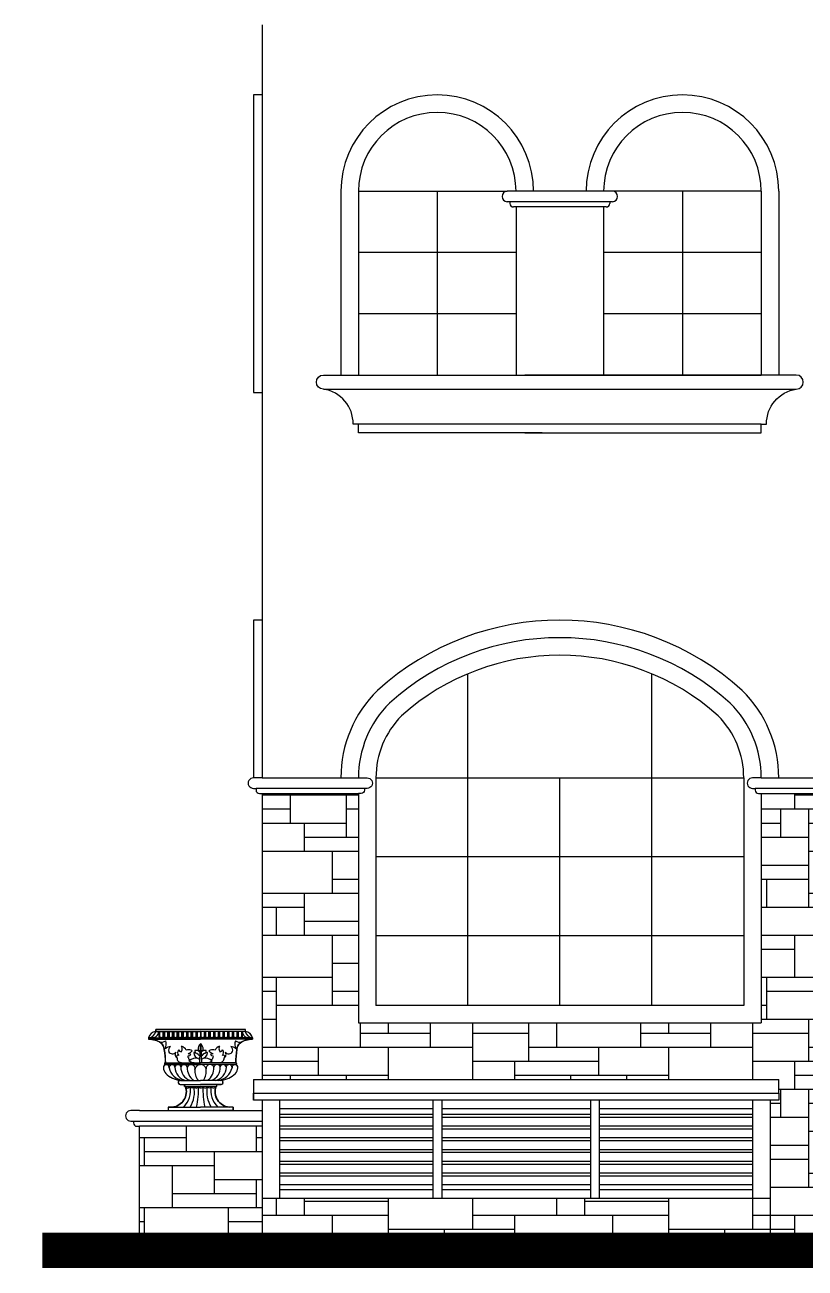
# Model space of a CAD drawing. Extents: x -34815 to 81416, y -425322 to 67478.
# Drawn here: x 20184 to 24639, y -301145 to -294045 of the extents above; entities that cross this region are included whole.
import ezdxf

# ---------------------------------------------------------------- set-up
doc = ezdxf.new("R2010")
doc.units = 0
doc.header["$LTSCALE"] = 1000
doc.header["$MEASUREMENT"] = 0
for name, color, linetype in [('PUB_HATCH', 8, 'Continuous'), ('STAIR', 4, 'Continuous'), ('WINDOW', 4, 'Continuous'), ('坯担层', 7, 'Continuous'), ('填充', 5, 'Continuous')]:
    doc.layers.add(name, color=color, linetype=linetype)
pattern_1 = [(7e-15, (120659.7, -179004), (0, 1600), [1200, -400]), (7e-15, (120659.7, -178924), (0, 1600), [-480, 480, -240, 400]), (7e-15, (120659.7, -178844), (0, 1600), [-720, 880]), (7e-15, (120659.7, -178764), (0, 1600), [720, -880]), (7e-15, (120659.7, -178684), (0, 1600), [-320, 1280]), (7e-15, (120659.7, -178604), (0, 1600), [560, -400, 480, -160]), (7e-15, (121219.7, -178524), (0, 1600), [1280, -320]), (7e-15, (120579.7, -178444), (0, 1600), [880, -720]), (7e-15, (120339.7, -178364), (0, 1600), [720, -880]), (7e-15, (120659.7, -178284), (0, 1600), [1280, -320]), (7e-15, (120659.7, -178204), (0, 1600), [-640, 400, -240, 320]), (7e-15, (121459.7, -178124), (0, 1600), [960, -640]), (7e-15, (120819.7, -178044), (0, 1600), [640, -320, 240, -400]), (7e-15, (121139.7, -177964), (0, 1600), [640, -240, 400, -320]), (7e-15, (121779.7, -177884), (0, 1600), [960, -640]), (7e-15, (121139.7, -177804), (0, 1600), [640, -960]), (7e-15, (121459.7, -177724), (0, 1600), [720, -880]), (7e-15, (121459.7, -177644), (0, 1600), [-480, 1120]), (7e-15, (120979.7, -177564), (0, 1600), [480, -1120]), (7e-15, (121459.7, -177484), (0, 1600), [1120, -480]), (90, (120659.7, -178364), (-1600, 1e-13), [240, -640, 560, -160]), (90, (120819.7, -178284), (-1600, 1e-13), [400, -240, 160, -800]), (90, (120899.7, -178604), (-1600, 1e-13), [160, -1440]), (90, (120979.7, -178764), (-1600, 1e-13), [160, -960, 240, -240]), (90, (121059.7, -178444), (-1600, 1e-13), [160, -1440]), (90, (121139.7, -179004), (-1600, 1e-13), [240, -720, 400, -240]), (90, (121219.7, -178684), (-1600, 1e-13), [240, -1360]), (90, (121299.7, -178284), (-1600, 1e-13), [240, -80, 160, -1120]), (90, (121379.7, -178924), (-1600, 1e-13), [240, -1360]), (90, (121459.7, -178524), (-1600, 1e-13), [240, -80, 240, -160, 400, -480]), (90, (121619.7, -178524), (-1600, 1e-13), [-1120, 160, -160, 160]), (90, (121699.7, -178284), (-1600, 1e-13), [160, -1440]), (90, (121779.7, -178844), (-1600, 1e-13), [160, -560, 400, -480]), (90, (121859.7, -178604), (-1600, 1e-13), [80, -1040, 240, -240]), (90, (121939.7, -178524), (-1600, 1e-13), [400, -400, 240, -560]), (90, (122019.7, -178124), (-1600, 1e-13), [240, -400, 160, -800]), (90, (122099.7, -178684), (-1600, 1e-13), [160, -1440]), (90, (122179.7, -178524), (-1600, 1e-13), [160, -480, 240, -720])]

# ---------------------------------------------------------------- blocks, each defined once
blk = doc.blocks.new('dstr3y')
for p, q in [((33813.6, -78443.3), (33813.6, -79493.3)), ((33913.6, -78443.3), (33913.6, -79493.3)), ((35363.6, -78443.3), (34763.6, -78443.3)), ((36213.6, -78443.3), (36213.6, -79493.3)), ((36313.6, -78443.3), (36313.6, -79493.3)), ((35363.6, -78503.3), (34763.6, -78503.3)), ((34778.6, -78503.3), (34778.6, -78513.3)), ((35348.6, -78503.3), (35348.6, -78513.3)), ((35328.6, -78533.3), (34798.6, -78533.3)), ((34813.6, -78533.3), (34813.6, -79493.3)), ((35313.6, -78533.3), (35313.6, -79493.3)), ((33713.6, -79493.3), (36213.6, -79493.3)), ((33713.6, -79573.3), (36413.6, -79573.3)), ((36213.6, -79773.3), (33913.6, -79773.3))]:
    blk.add_line(p, q)
for points in [[(34963.6, -79823.3), (33913.6, -79823.3), (33913.6, -79773.3), (33883.6, -79773.3, 0.374006), (33713.6, -79573.3, -1), (33713.6, -79493.3), (34963.6, -79493.3), (34963.6, -79493.3), (34963.6, -79493.3)], [(34863.6, -79823.3), (36213.6, -79823.3), (36213.6, -79773.3), (36243.6, -79773.3, -0.374006), (36413.6, -79573.3, 1), (36413.6, -79493.3), (34863.6, -79493.3), (34863.6, -79493.3), (34863.6, -79493.3)]]:
    blk.add_lwpolyline(points, format="xyb")
for centre, radius, start, end in [((34363.6, -78443.3), 550, 0, 180), ((35763.6, -78443.3), 550, 0, 180), ((34363.6, -78443.3), 450, 0, 180), ((35763.6, -78443.3), 450, 0, 180), ((34763.6, -78473.3), 30, 90, 270), ((35363.6, -78473.3), 30, 270, 90), ((34798.6, -78513.3), 20, 180, 270), ((35328.6, -78513.3), 20, 270, 0)]:
    blk.add_arc(centre, radius, start, end)
at = {"layer": 'WINDOW'}
for p, q in [((33913.6, -78443.3), (34763.6, -78443.3)), ((34363.6, -78443.3), (34363.6, -79493.3)), ((36213.6, -78443.3), (35363.6, -78443.3)), ((35763.6, -78443.3), (35763.6, -79493.3)), ((34813.6, -78793.3), (33913.6, -78793.3)), ((36213.6, -78793.3), (35313.6, -78793.3)), ((34813.6, -79143.3), (33913.6, -79143.3)), ((36213.6, -79143.3), (35313.6, -79143.3))]:
    blk.add_line(p, q, dxfattribs=at)
blk = doc.blocks.new('gytrtewqr')
for p, q in [((33913.6, -81883.3), (33913.6, -83193.3)), ((36213.6, -81883.3), (36213.6, -83193.3)), ((33913.6, -83193.3), (36213.6, -83193.3))]:
    blk.add_line(p, q)
for centre, radius, start, end in [((35063.6, -82444.9), 1551.9, 47.87122, 132.12888), ((35063.6, -82444.9), 1451.9, 47.95613, 132.04397), ((34513.6, -81792.9), 700, 134.54134, 179.99995), ((35613.7, -81792.9), 700, 359.9989, 45.45898), ((34513.6, -81792.9), 600, 134.73801, 179.99995), ((35613.7, -81792.9), 600, 359.9989, 45.26232)]:
    blk.add_arc(centre, radius, start, end)
at = {"layer": 'STAIR'}
for p, q in [((34013.6, -81793.3), (34013.6, -83093.3)), ((36113.6, -81792.6), (36113.6, -83093.3)), ((36113.6, -83093.3), (34013.6, -83093.3))]:
    blk.add_line(p, q, dxfattribs=at)
for centre, radius, start, end in [((35063.6, -82444.9), 1351.9, 48.05855, 131.94154), ((34513.6, -81792.9), 500, 135, 179.99995), ((35613.7, -81792.9), 500, 359.9989, 45.00034)]:
    blk.add_arc(centre, radius, start, end, dxfattribs=at)
at = {"layer": 'WINDOW'}
for p, q in [((34538.6, -83092.9), (34538.6, -81199.1)), ((35588.6, -83093.3), (35588.6, -81199.1)), ((34013.6, -81792.9), (36113.6, -81792.9)), ((35063.6, -83092.9), (35063.6, -81792.9)), ((34013.6, -82242.9), (36113.6, -82242.9)), ((34013.6, -82692.9), (36113.6, -82692.9))]:
    blk.add_line(p, q, dxfattribs=at)
blk = doc.blocks.new('gdt')
for p, q in [((-117338.5, -123452.3), (-117338.5, -124012.4)), ((-117238.5, -123452.3), (-117238.5, -124012.4)), ((-116363.5, -123452.3), (-116363.5, -124012.4)), ((-116313.5, -123452.3), (-116313.5, -124012.4)), ((-115463.5, -123452.3), (-115463.5, -124012.4)), ((-115413.5, -123452.3), (-115413.5, -124012.4)), ((-114538.5, -123452.3), (-114538.5, -124012.4)), ((-114438.5, -123452.3), (-114438.5, -124012.4)), ((-117338.5, -124012.4), (-117338.5, -124212.4)), ((-117338.5, -124012.4), (-114438.5, -124012.4)), ((-114438.5, -124012.4), (-114438.5, -124212.4))]:
    blk.add_line(p, q)
at = {"layer": 'WINDOW'}
for p, q in [((-117388.5, -123336), (-117388.5, -123452.3)), ((-117388.5, -123336), (-114388.5, -123336)), ((-114388.5, -123412.3), (-114388.5, -123336)), ((-117238.5, -123501.4), (-116363.5, -123501.4)), ((-117238.5, -123533), (-116363.5, -123533)), ((-116313.5, -123501.4), (-115463.5, -123501.4)), ((-116313.5, -123533), (-115463.5, -123533)), ((-115413.5, -123501.4), (-114538.5, -123501.4)), ((-115413.5, -123533), (-114538.5, -123533)), ((-117238.5, -123550), (-116363.5, -123550)), ((-117238.5, -123600), (-116363.5, -123600)), ((-116313.5, -123550), (-115463.5, -123550)), ((-116313.5, -123600), (-115463.5, -123600)), ((-115413.5, -123550), (-114538.5, -123550)), ((-115413.5, -123600), (-114538.5, -123600)), ((-117238.5, -123617), (-116363.5, -123617)), ((-117238.5, -123667), (-116363.5, -123667)), ((-116313.5, -123617), (-115463.5, -123617)), ((-116313.5, -123667), (-115463.5, -123667)), ((-115413.5, -123617), (-114538.5, -123617)), ((-115413.5, -123667), (-114538.5, -123667)), ((-117238.5, -123684), (-116363.5, -123684)), ((-117238.5, -123734), (-116363.5, -123734)), ((-117238.5, -123751), (-116363.5, -123751)), ((-116313.5, -123684), (-115463.5, -123684)), ((-116313.5, -123734), (-115463.5, -123734)), ((-116313.5, -123751), (-115463.5, -123751)), ((-115413.5, -123684), (-114538.5, -123684)), ((-115413.5, -123734), (-114538.5, -123734)), ((-115413.5, -123751), (-114538.5, -123751)), ((-117238.5, -123801), (-116363.5, -123801)), ((-117238.5, -123818), (-116363.5, -123818)), ((-116313.5, -123801), (-115463.5, -123801)), ((-116313.5, -123818), (-115463.5, -123818)), ((-115413.5, -123801), (-114538.5, -123801)), ((-115413.5, -123818), (-114538.5, -123818)), ((-117238.5, -123868), (-116363.5, -123868)), ((-117238.5, -123885), (-116363.5, -123885)), ((-116313.5, -123868), (-115463.5, -123868)), ((-116313.5, -123885), (-115463.5, -123885)), ((-115413.5, -123868), (-114538.5, -123868)), ((-115413.5, -123885), (-114538.5, -123885)), ((-117238.5, -123935), (-116363.5, -123935)), ((-117238.5, -123962.4), (-116363.5, -123962.4)), ((-116313.5, -123935), (-115463.5, -123935)), ((-116313.5, -123962.4), (-115463.5, -123962.4)), ((-115413.5, -123935), (-114538.5, -123935)), ((-115413.5, -123962.4), (-114538.5, -123962.4))]:
    blk.add_line(p, q, dxfattribs=at)
blk.add_lwpolyline([(-117388.5, -123412.3), (-114388.5, -123412.3), (-114388.5, -123452.3), (-117388.5, -123452.3)], close=True, dxfattribs=at)
blk = doc.blocks.new('asdfasgdsdg')
at = {"layer": '坯担层'}
blk.add_lwpolyline([(1004409, -183636), (1004416, -183636), (1004416, -183620), (1004453, -183620, 0.987636), (1004451, -183584, 0.172342), (1004577, -183524, 0.187477), (1004598, -183475, 0.445394), (1004573, -183448), (1004573, -183447), (1004580, -183447, 1.075239), (1004580, -183432, -0.038474), (1004591, -183317, -0.204676), (1004620, -183258, -0.13928), (1004724, -183228), (1004726, -183228), (1004726, -183217, 0.299581), (1004664, -183161), (1004664, -183145), (1003888, -183145), (1003888, -183161, 0.299581), (1003826, -183217), (1003826, -183228), (1003828, -183228, -0.13928), (1003932, -183258, -0.204676), (1003962, -183317, -0.038474), (1003972, -183432, 1.004002), (1003971, -183447), (1003979, -183447), (1003979, -183448, 0.445395), (1003954, -183475, 0.187477), (1003975, -183524, 0.173138), (1004102, -183584, 1.005571), (1004099, -183620), (1004137, -183620), (1004137, -183636), (1004146, -183636, -0.483622), (1004031, -183816), (1003996, -183816), (1003996, -183845), (1004558, -183845), (1004558, -183816), (1004524, -183816, -0.483623), (1004409, -183636, 0.483623)], format="xyb", dxfattribs=at)
at = {"layer": '填充'}
for p, q in [((1003888, -183145), (1004276, -183145)), ((1003888, -183161), (1003888, -183145)), ((1003888, -183161), (1004276, -183161)), ((1003916, -183161), (1003916, -183207)), ((1003922, -183161), (1003922, -183206)), ((1003950, -183161), (1003950, -183206)), ((1003957, -183161), (1003957, -183207)), ((1003963, -183161), (1003963, -183206)), ((1003991, -183161), (1003991, -183206)), ((1003996, -183161), (1003996, -183207)), ((1004003, -183161), (1004003, -183206)), ((1004031, -183161), (1004031, -183206)), ((1004038, -183161), (1004038, -183207)), ((1004044, -183161), (1004044, -183206)), ((1004072, -183161), (1004072, -183206)), ((1004077, -183161), (1004077, -183207)), ((1004084, -183161), (1004084, -183206)), ((1004112, -183161), (1004112, -183206)), ((1004118, -183161), (1004118, -183207)), ((1004125, -183161), (1004125, -183206)), ((1004153, -183161), (1004153, -183206)), ((1004159, -183161), (1004159, -183207)), ((1004165, -183161), (1004165, -183206)), ((1004193, -183161), (1004193, -183206)), ((1004200, -183161), (1004200, -183207)), ((1004206, -183161), (1004206, -183206)), ((1004234, -183161), (1004234, -183206)), ((1004240, -183161), (1004240, -183207)), ((1004246, -183161), (1004246, -183206)), ((1004274, -183161), (1004274, -183206)), ((1004664, -183145), (1004276, -183145)), ((1004664, -183161), (1004276, -183161)), ((1004278, -183161), (1004278, -183206)), ((1004306, -183161), (1004306, -183206)), ((1004312, -183161), (1004312, -183207)), ((1004318, -183161), (1004318, -183206)), ((1004346, -183161), (1004346, -183206)), ((1004352, -183161), (1004352, -183207)), ((1004353, -183161), (1004353, -183207)), ((1004359, -183161), (1004359, -183206)), ((1004387, -183161), (1004387, -183206)), ((1004393, -183161), (1004393, -183207)), ((1004393, -183161), (1004393, -183207)), ((1004399, -183161), (1004399, -183206)), ((1004427, -183161), (1004427, -183206)), ((1004433, -183161), (1004433, -183207)), ((1004440, -183161), (1004440, -183206)), ((1004468, -183161), (1004468, -183206)), ((1004475, -183161), (1004475, -183207)), ((1004481, -183161), (1004481, -183206)), ((1004509, -183161), (1004509, -183206)), ((1004516, -183161), (1004516, -183207)), ((1004521, -183161), (1004521, -183206)), ((1004550, -183161), (1004550, -183206)), ((1004555, -183161), (1004555, -183207)), ((1004562, -183161), (1004562, -183206)), ((1004590, -183161), (1004590, -183206)), ((1004597, -183161), (1004597, -183207)), ((1004602, -183161), (1004602, -183206)), ((1004630, -183161), (1004630, -183206)), ((1004636, -183161), (1004636, -183207)), ((1004664, -183161), (1004664, -183145)), ((1003826, -183217), (1004276, -183217)), ((1003826, -183217), (1003826, -183228)), ((1003826, -183228), (1004276, -183228)), ((1004726, -183217), (1004276, -183217)), ((1004726, -183228), (1004276, -183228)), ((1004726, -183217), (1004726, -183228)), ((1003965, -183444), (1004588, -183444)), ((1003971, -183432), (1004276, -183432)), ((1003971, -183447), (1004276, -183447)), ((1004581, -183432), (1004276, -183432)), ((1004581, -183447), (1004276, -183447)), ((1004099, -183620), (1004276, -183620)), ((1004101, -183584), (1004276, -183584)), ((1004137, -183636), (1004137, -183620)), ((1004451, -183584), (1004276, -183584)), ((1004453, -183620), (1004276, -183620)), ((1004416, -183636), (1004416, -183620)), ((1004137, -183636), (1004276, -183636)), ((1004416, -183636), (1004276, -183636)), ((1003996, -183815), (1003996, -183845)), ((1003996, -183816), (1004276, -183816)), ((1003996, -183845), (1004276, -183845)), ((1004277, -183816), (1004276, -183816)), ((1004277, -183845), (1004276, -183845)), ((1004558, -183816), (1004278, -183816)), ((1004558, -183845), (1004278, -183845)), ((1004558, -183815), (1004558, -183845))]:
    blk.add_line(p, q, dxfattribs=at)
for centre, radius, start, end in [((1003815, -183140), 77.8, 278.2598, 344.8604), ((1003900, -183236), 76.3, 99.221, 165.9299), ((1003860, -183160), 54.7, 253.5592, 359.4398), ((1004692, -183160), 54.7, 180.5602, 286.4408), ((1004737, -183140), 77.8, 195.1396, 261.7402), ((1004652, -183236), 76.3, 14.0701, 80.779), ((1003827, -183425), 198, 57.9464, 90.337), ((1003936, -183192), 25.3, 216.27, 323.73), ((1003942, -183200), 53.1, 243.5211, 309.3086), ((1003936, -183194), 19.1, 222.6561, 317.4323), ((1003877, -183322), 84.7, 3.147, 49.4162), ((1003977, -183194), 24.1, 214.9112, 325.0888), ((1003977, -183194), 19.1, 222.6561, 317.4323), ((1003868, -183271), 111, 339.1385, 15.5094), ((1004015, -183350), 58, 89.7629, 137.1185), ((1004017, -183192), 25.3, 216.27, 323.73), ((1004036, -183322), 37, 124.2206, 197.6658), ((1004017, -183194), 19.1, 222.6561, 317.4323), ((1004058, -183194), 24.1, 214.9112, 325.0888), ((1004058, -183194), 19.1, 222.6561, 317.4323), ((1004098, -183192), 25.3, 216.2484, 323.7516), ((1004098, -183194), 19.1, 222.6561, 317.4323), ((1004068, -183308), 49.7, 325.3181, 7.3274), ((1004094, -183349), 62.6, 24.2805, 73.1395), ((1004019, -183335), 103, 18.6061, 26.1266), ((1004139, -183192), 25.3, 216.27, 323.73), ((1004139, -183194), 19.1, 222.6561, 317.4323), ((1004180, -183192), 25.3, 216.27, 323.73), ((1004179, -183194), 19.1, 222.6561, 317.4323), ((1004220, -183194), 24.1, 214.9112, 325.0888), ((1004220, -183194), 19.1, 222.6561, 317.4323), ((1004260, -183193), 25, 216.0719, 309.9398), ((1004260, -183194), 19.1, 222.6561, 317.4323), ((1004319, -183313), 63.9, 148.5707, 193.4767), ((1004289, -183291), 27, 118.0295, 154.4654), ((1007980, -183505), 3714, 176.3733, 178.8731), ((1004292, -183194), 24.1, 229.1718, 325.0888), ((1004264, -183291), 27, 25.5346, 61.9705), ((1004292, -183194), 19.1, 222.5677, 317.3439), ((1000573, -183505), 3714, 1.1269, 3.6267), ((1004234, -183313), 63.9, 346.5233, 31.4293), ((1004332, -183194), 24.1, 214.9112, 325.0888), ((1004332, -183194), 19.1, 222.5677, 317.3439), ((1004373, -183194), 24.1, 214.9112, 325.0888), ((1004373, -183194), 19.1, 222.5677, 317.3439), ((1004413, -183194), 24.1, 214.9112, 325.0888), ((1004413, -183194), 19.1, 222.5677, 317.3439), ((1004459, -183349), 62.6, 106.8605, 155.7195), ((1004454, -183191), 26.5, 217.547, 322.453), ((1004533, -183335), 103, 153.8734, 161.3939), ((1004485, -183308), 49.7, 172.6726, 214.6819), ((1004454, -183194), 19.1, 222.5677, 317.3439), ((1004495, -183192), 25.3, 216.27, 323.73), ((1004495, -183194), 19.1, 222.5677, 317.3439), ((1004536, -183194), 24.1, 214.9112, 325.0888), ((1004536, -183194), 19.1, 222.5677, 317.3439), ((1004538, -183350), 58, 42.8815, 90.2371), ((1004517, -183322), 37, 342.3342, 55.7794), ((1004576, -183192), 25.8, 216.8256, 323.1744), ((1004576, -183194), 19.1, 222.5677, 317.3439), ((1004684, -183271), 111, 164.4906, 200.8615), ((1004611, -183200), 53.1, 230.6914, 296.4789), ((1004675, -183322), 84.7, 130.5838, 176.853), ((1004616, -183194), 24.1, 214.9112, 325.0888), ((1004616, -183194), 19.1, 222.5677, 317.3439), ((1004725, -183425), 198, 89.663, 122.0536), ((1003226, -183443), 747, 0.8363, 9.6495), ((1004033, -183317), 37.1, 207.2872, 322.6022), ((1004093, -183359), 36.2, 145.9899, 237.7874), ((1004080, -183381), 13.7, 53.8745, 188.5506), ((1004106, -183396), 33.3, 169.1188, 279.2473), ((1004114, -183344), 36.8, 136.7318, 225.67), ((1004108, -183315), 21.1, 189.047, 272.6268), ((1004174, -183419), 98.9, 77.9359, 103.4288), ((1004174, -183379), 9.16, 113.075, 252.0027), ((1004124, -183255), 109, 294.1701, 317.1387), ((1004174, -183376), 22.5, 43.3106, 104.2892), ((1004171, -183346), 24.8, 268.8306, 322.5142), ((1004185, -183391), 14.4, 165.355, 286.2589), ((1004236, -183481), 87.8, 75.821, 133.415), ((1004193, -183335), 12.1, 27.8099, 84.1972), ((1004203, -183427), 84.3, 41.9052, 80.8217), ((1004273, -183342), 56.6, 182.0122, 257.9404), ((1004238, -183363), 38.7, 41.8802, 106.9921), ((1004254, -183331), 26.9, 169.8808, 225.5145), ((1004314, -183363), 38.7, 73.0079, 138.1198), ((1004349, -183427), 84.3, 99.1783, 138.0948), ((1004279, -183342), 56.6, 282.0596, 357.9878), ((1004317, -183481), 87.8, 46.585, 104.179), ((1004299, -183331), 26.9, 314.4855, 10.1192), ((1004359, -183335), 12.1, 95.8028, 152.1901), ((1004428, -183255), 109, 222.8613, 245.8299), ((1004379, -183419), 98.9, 76.5712, 102.0641), ((1004378, -183376), 22.5, 75.7108, 136.6894), ((1004381, -183346), 24.8, 217.4858, 271.1694), ((1004367, -183391), 14.4, 253.7411, 14.645), ((1004378, -183379), 9.16, 287.9973, 66.925), ((1004446, -183396), 33.3, 260.7527, 10.8812), ((1004445, -183315), 21.1, 267.3732, 350.953), ((1004439, -183344), 36.8, 314.33, 43.2682), ((1004473, -183381), 13.7, 351.4494, 126.1255), ((1004460, -183359), 36.2, 302.2126, 34.0101), ((1004519, -183317), 37.1, 217.3978, 332.7128), ((1005327, -183443), 747, 170.3505, 179.1637), ((1003979, -183473), 24.8, 353.5268, 185.5906), ((1004027, -183473), 72.9, 181.8198, 224.2933), ((1003972, -183439), 7.76, 85.8473, 274.1527), ((1004123, -183375), 210, 224.9375, 264.0511), ((1004029, -183473), 25.4, 10.3218, 184.7459), ((1004143, -183443), 143, 193.2561, 260.974), ((1004080, -183474), 26.9, 14.1289, 167.8025), ((1004168, -183471), 114, 178.7487, 261.8998), ((1004133, -183477), 28.8, 13.766, 160.9963), ((1004218, -183477), 112, 175.13, 252.3547), ((1004194, -183482), 34.6, 347.7128, 160.5764), ((1004293, -183477), 132, 177.1006, 233.8283), ((1004219, -183352), 78, 235.5314, 270.4036), ((1004367, -183502), 140, 174.9053, 216.3681), ((1004276, -183496), 49, 14.8958, 171.5498), ((1004184, -183506), 141, 326.2753, 8.9288), ((1004358, -183482), 34.6, 19.4156, 183.2289), ((1004333, -183352), 78, 269.5964, 304.4686), ((1004259, -183477), 132, 306.1717, 2.8994), ((1004335, -183477), 112, 287.6453, 4.87), ((1004419, -183477), 28.8, 19.0037, 166.234), ((1004385, -183471), 114, 278.1002, 1.2513), ((1004409, -183443), 143, 279.026, 346.7439), ((1004472, -183474), 26.9, 12.1975, 165.8711), ((1004429, -183375), 210, 275.9489, 315.0625), ((1004523, -183473), 25.4, 355.2541, 169.6782), ((1004573, -183473), 24.8, 354.4094, 186.4732), ((1004525, -183473), 72.9, 315.7067, 358.1802), ((1004581, -183439), 7.76, 265.8473, 94.1527), ((1004101, -183602), 18.1, 86.2904, 274.5126), ((1004452, -183602), 18.1, 265.4874, 93.7096), ((1004017, -183680), 136, 275.7814, 18.9491), ((1003992, -183675), 197, 314.4996, 11.6285), ((1004165, -183631), 20.1, 192.578, 348.262), ((1004202, -183632), 16.8, 191.7649, 348.2351), ((1003973, -183685), 250, 328.3611, 11.4136), ((1004238, -183630), 20.3, 194.8157, 345.1843), ((1003568, -183663), 690, 347.2377, 2.323), ((1004277, -183629), 20.8, 199.4277, 340.5723), ((1004986, -183663), 690, 177.677, 192.7623), ((1004316, -183627), 21.3, 202.8485, 337.1515), ((1004580, -183685), 250, 168.5864, 211.6389), ((1004352, -183631), 17.2, 196.5424, 343.4576), ((1004562, -183675), 197, 168.3715, 225.5004), ((1004389, -183626), 22.2, 205.3349, 333.8394), ((1004538, -183680), 136, 161.0509, 264.2186)]:
    blk.add_arc(centre, radius, start, end, dxfattribs=at)

msp = doc.modelspace()

# ---------------------------------------------------------------- hatches: boundary and pattern name
at = {"layer": 'PUB_HATCH'}
h = msp.add_hatch(dxfattribs=at)
h.set_pattern_fill('文化石01', color=256, scale=100, style=0)
h.set_pattern_definition(pattern_1)
h.paths.add_polyline_path([(24738.7, -298435), (24388.3, -298435), (24388.3, -299745), (22088.3, -299745), (22088.3, -298435), (21538.7, -298435), (21538.7, -300068.6), (24488.7, -300068.6), (24488.7, -300144.8), (24488.7, -300184.8), (24438.7, -300184.8), (24438.7, -300745), (24438.7, -300945), (24688.7, -300945), (24688.7, -300245), (24738.7, -300195)])
h = msp.add_hatch(dxfattribs=at)
h.set_pattern_fill('文化石01', color=256, scale=100, style=0)
h.set_pattern_definition([(7e-15, (7745.4, 0), (0, 1600), [1200, -400]), (7e-15, (7745.4, 80), (0, 1600), [-480, 480, -240, 400]), (7e-15, (7745.4, 160), (0, 1600), [-720, 880]), (7e-15, (7745.4, 240), (0, 1600), [720, -880]), (7e-15, (7745.4, 320), (0, 1600), [-320, 1280]), (7e-15, (7745.4, 400), (0, 1600), [560, -400, 480, -160]), (7e-15, (8305.4, 480), (0, 1600), [1280, -320]), (7e-15, (7665.4, 560), (0, 1600), [880, -720]), (7e-15, (7425.4, 640), (0, 1600), [720, -880]), (7e-15, (7745.4, 720), (0, 1600), [1280, -320]), (7e-15, (7745.4, 800), (0, 1600), [-640, 400, -240, 320]), (7e-15, (8545.4, 880), (0, 1600), [960, -640]), (7e-15, (7905.4, 960), (0, 1600), [640, -320, 240, -400]), (7e-15, (8225.4, 1040), (0, 1600), [640, -240, 400, -320]), (7e-15, (8865.4, 1120), (0, 1600), [960, -640]), (7e-15, (8225.4, 1200), (0, 1600), [640, -960]), (7e-15, (8545.4, 1280), (0, 1600), [720, -880]), (7e-15, (8545.4, 1360), (0, 1600), [-480, 1120]), (7e-15, (8065.4, 1440), (0, 1600), [480, -1120]), (7e-15, (8545.4, 1520), (0, 1600), [1120, -480]), (90, (7745.4, 640), (-1600, 1e-13), [240, -640, 560, -160]), (90, (7905.4, 720), (-1600, 1e-13), [400, -240, 160, -800]), (90, (7985.4, 400), (-1600, 1e-13), [160, -1440]), (90, (8065.4, 240), (-1600, 1e-13), [160, -960, 240, -240]), (90, (8145.4, 560), (-1600, 1e-13), [160, -1440]), (90, (8225.4, 0), (-1600, 1e-13), [240, -720, 400, -240]), (90, (8305.4, 320), (-1600, 1e-13), [240, -1360]), (90, (8385.4, 720), (-1600, 1e-13), [240, -80, 160, -1120]), (90, (8465.4, 80), (-1600, 1e-13), [240, -1360]), (90, (8545.4, 480), (-1600, 1e-13), [240, -80, 240, -160, 400, -480]), (90, (8705.4, 480), (-1600, 1e-13), [-1120, 160, -160, 160]), (90, (8785.4, 720), (-1600, 1e-13), [160, -1440]), (90, (8865.4, 160), (-1600, 1e-13), [160, -560, 400, -480]), (90, (8945.4, 400), (-1600, 1e-13), [80, -1040, 240, -240]), (90, (9025.4, 480), (-1600, 1e-13), [400, -400, 240, -560]), (90, (9105.4, 880), (-1600, 1e-13), [240, -400, 160, -800]), (90, (9185.4, 320), (-1600, 1e-13), [160, -1440]), (90, (9265.4, 480), (-1600, 1e-13), [160, -480, 240, -720])])
h.paths.add_polyline_path([(21538.7, -300335), (20838.7, -300335), (20838.7, -300945), (21538.7, -300945), (21538.7, -300745)])
h = msp.add_hatch(dxfattribs=at)
h.set_pattern_fill('文化石01', color=256, scale=100, style=0)
h.set_pattern_definition(pattern_1)
h.paths.add_polyline_path([(24438.7, -300745), (21538.7, -300745), (21538.7, -300945), (24438.7, -300945)])

# ---------------------------------------------------------------- linework, layer by layer
for p, q in [((21538.7, -294045), (21538.7, -298345)), ((22123.3, -298405), (21503.7, -298405)), ((21538.7, -298345), (22088.3, -298345)), ((24688.7, -298405), (24353.3, -298405)), ((24388.3, -298345), (24688.7, -298345)), ((21538.7, -298435), (21538.7, -300068.6)), ((21538.7, -298435), (22088.3, -298435)), ((24388.3, -298435), (24723.7, -298435)), ((20284.1, -300945), (57968.6, -300945)), ((21538.7, -300945), (24638.7, -300945))]:
    msp.add_line(p, q)
for points in [[(21538.7, -298345), (21488.7, -298345, 1.000051), (21488.7, -298405), (21503.7, -298405), (21503.7, -298415, 0.414214), (21523.7, -298435), (21538.7, -298435)], [(22088.3, -298345), (22138.3, -298345, -1.000051), (22138.3, -298405), (22123.3, -298405), (22123.3, -298415, -0.414214), (22103.3, -298435), (22088.3, -298435)], [(24388.3, -298345), (24338.3, -298345, 1.000051), (24338.3, -298405), (24353.3, -298405), (24353.3, -298415, 0.414214), (24373.3, -298435), (24388.3, -298435)]]:
    msp.add_lwpolyline(points, format="xyb")
at = {"const_width": 200}
msp.add_lwpolyline([(20284.1, -301045), (57968.6, -301045)], dxfattribs=at)
at = {"layer": 'WINDOW'}
for points in [[(21538.7, -294445), (21488.7, -294445), (21488.7, -296145), (21538.7, -296145)], [(21538.7, -297445), (21488.7, -297445), (21488.7, -298345)]]:
    msp.add_lwpolyline(points, dxfattribs=at)
at = {"layer": '坯担层'}
for p, q in [((20838.7, -300245), (21538.7, -300245)), ((20803.7, -300305), (21538.7, -300305)), ((20838.7, -300945), (20838.7, -300335)), ((21538.7, -300335), (20838.7, -300335))]:
    msp.add_line(p, q, dxfattribs=at)
for points in [[(21274.7, -300106.7), (21279.3, -300106.7), (21279.3, -300096.5), (21304.3, -300096.5, 0.987636), (21302.4, -300072.8, 0.172342), (21386.1, -300032.8, 0.187477), (21399.8, -300000.7, 0.445394), (21383.3, -299982.7), (21383.3, -299982.4), (21387.9, -299982.4, 1.075239), (21387.9, -299972.2, -0.038474), (21394.8, -299896.8, -0.204676), (21414.3, -299857.4, -0.13928), (21482.8, -299837.5), (21484.3, -299837.5), (21484.3, -299830.7, 0.299581), (21443.5, -299793.2), (21443.4, -299783), (20931.2, -299783), (20931.1, -299793.2, 0.299581), (20890.3, -299830.7), (20890.3, -299837.5), (20891.8, -299837.5, -0.13928), (20960.3, -299857.4, -0.204676), (20979.7, -299896.8, -0.038474), (20986.6, -299972.2, 1.004002), (20985.9, -299982.4), (20991.2, -299982.4), (20991.2, -299982.7, 0.445395), (20974.7, -300000.7, 0.187477), (20988.4, -300032.8, 0.173138), (21072.6, -300072.8, 1.005571), (21070.3, -300096.5), (21095.3, -300096.5), (21095.3, -300106.7), (21101.3, -300106.7, -0.483622), (21025.2, -300225.6), (21002.7, -300225.8), (21002.7, -300245), (21373.3, -300245), (21373.3, -300225.8), (21350.8, -300225.6, -0.483623), (21274.7, -300106.7, 0.483623)], [(20838.7, -300245), (20788.7, -300245, 1.000051), (20788.7, -300305), (20803.7, -300305), (20803.7, -300315, 0.414214), (20823.7, -300335), (20838.7, -300335)]]:
    msp.add_lwpolyline(points, format="xyb", dxfattribs=at)

# ---------------------------------------------------------------- block references
for name, p in [('dstr3y', (-11825.3, -216551.7)), ('gytrtewqr', (-11825.3, -216551.7)), ('gdt', (138877.2, -176732.6))]:
    msp.add_blockref(name, p)
at = {"xscale": 0.659999999916181, "yscale": 0.659999999916181, "zscale": 0.659999999916181}
msp.add_blockref('asdfasgdsdg', (-641635, -178907.2), dxfattribs=at)

doc.saveas('drawing.dxf')
